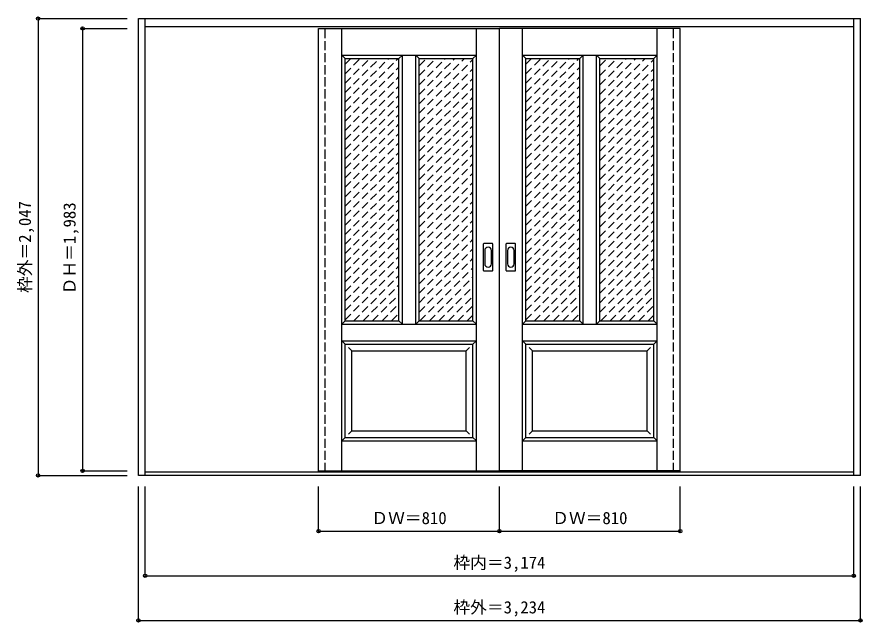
# Model space of a CAD drawing. Units: millimetres, scale not verified. Extents: x -2082 to 1704, y -1649 to 1063.
import ezdxf
from ezdxf.enums import TextEntityAlignment as Align

# ---------------------------------------------------------------- set-up
doc = ezdxf.new("R2010")
doc.units = ezdxf.units.MM
doc.header["$LTSCALE"] = 30
doc.header["$PDMODE"] = 32
doc.header["$PDSIZE"] = 15
doc.linetypes.add('DASHED1', pattern=[1.8, 1.2, -0.6])
doc.layers.add('0-0', color=4, linetype='DASHED1')
doc.layers.add('0-1_寸法', color=7, linetype='Continuous')
doc.styles.add('ＭＳ ゴシック', font='')
doc.styles.get('ＭＳ ゴシック').set_extended_font_data('MS Gothic')

msp = doc.modelspace()

# ---------------------------------------------------------------- linework, layer by layer
at = {"layer": '0-0', "color": 3, "linetype": 'Continuous'}
for p, q in [((-1537.58, 1055.84), (1696.42, 1055.84)), ((-1537.58, -991.16), (-1537.58, 1055.84)), ((-1507.58, -991.16), (-1507.58, 1055.84)), ((1666.42, -991.16), (1666.42, 1055.84)), ((1696.42, -991.16), (1696.42, 1055.84)), ((-1507.58, 1019.84), (1666.42, 1019.84)), ((-730.58, -971.16), (-730.58, 1011.84)), ((-730.58, 1011.84), (79.42, 1011.84)), ((79.42, -971.16), (79.42, 1011.84)), ((889.42, 1011.84), (79.42, 1011.84)), ((889.42, -971.16), (889.42, 1011.84)), ((-612.08, -298.16), (-612.08, 876.84)), ((-612.08, 876.84), (-370.58, 876.84)), ((-370.58, -298.16), (-370.58, 876.84)), ((-280.58, 876.84), (-39.08, 876.84)), ((-280.58, -298.16), (-280.58, 876.84)), ((-39.08, -298.16), (-39.08, 876.84)), ((197.92, -298.16), (197.92, 876.84)), ((197.92, 876.84), (439.42, 876.84)), ((439.42, -298.16), (439.42, 876.84)), ((529.42, 876.84), (770.92, 876.84)), ((529.42, -298.16), (529.42, 876.84)), ((770.92, -298.16), (770.92, 876.84)), ((7.42, -73.16), (7.42, 45.84)), ((47.92, 47.34), (8.92, 47.34)), ((49.42, -73.16), (49.42, 45.84)), ((109.42, -73.16), (109.42, 45.84)), ((149.92, 47.34), (110.92, 47.34)), ((151.42, -73.16), (151.42, 45.84)), ((8.92, -74.66), (47.92, -74.66)), ((110.92, -74.66), (149.92, -74.66)), ((-612.08, -298.16), (-370.58, -298.16)), ((-280.58, -298.16), (-39.08, -298.16)), ((197.92, -298.16), (439.42, -298.16)), ((529.42, -298.16), (770.92, -298.16)), ((-612.08, -403.16), (-39.08, -403.16)), ((-612.08, -821.16), (-612.08, -403.16)), ((-39.08, -821.16), (-39.08, -403.16)), ((197.92, -403.16), (770.92, -403.16)), ((197.92, -821.16), (197.92, -403.16)), ((770.92, -821.16), (770.92, -403.16)), ((-612.08, -821.16), (-39.08, -821.16)), ((197.92, -821.16), (770.92, -821.16)), ((1666.42, -976.16), (-1507.58, -976.16)), ((-730.58, -971.16), (79.42, -971.16)), ((889.42, -971.16), (79.42, -971.16)), ((1696.42, -991.16), (-1537.58, -991.16))]:
    msp.add_line(p, q, dxfattribs=at)
at = {"layer": '0-0'}
for p, q in [((-730.58, -976.16), (-730.58, 1019.84)), ((-700.58, -976.16), (-700.58, 1019.84)), ((-700.58, -971.16), (-700.58, 1011.84)), ((859.42, -976.16), (859.42, 1019.84)), ((859.42, -971.16), (859.42, 1011.84)), ((889.42, -976.16), (889.42, 1019.84)), ((-612.08, 639.16), (-374.4, 876.84)), ((-612.08, 681.59), (-416.83, 876.84)), ((-612.08, 724.02), (-459.25, 876.84)), ((-612.08, 766.44), (-501.68, 876.84)), ((-612.08, 808.87), (-544.11, 876.84)), ((-612.08, 851.29), (-586.53, 876.84)), ((-280.58, 673.68), (-77.42, 876.84)), ((-280.58, 716.1), (-119.84, 876.84)), ((-280.58, 758.53), (-162.27, 876.84)), ((-280.58, 800.96), (-204.7, 876.84)), ((-280.58, 843.38), (-247.12, 876.84)), ((-280.58, 631.25), (-39.08, 872.75)), ((197.92, 639.16), (435.6, 876.84)), ((197.92, 681.59), (393.17, 876.84)), ((197.92, 724.02), (350.75, 876.84)), ((197.92, 766.44), (308.32, 876.84)), ((197.92, 808.87), (265.89, 876.84)), ((197.92, 851.29), (223.47, 876.84)), ((529.42, 673.68), (732.58, 876.84)), ((529.42, 716.1), (690.16, 876.84)), ((529.42, 758.53), (647.73, 876.84)), ((529.42, 800.96), (605.3, 876.84)), ((529.42, 843.38), (562.88, 876.84)), ((529.42, 631.25), (770.92, 872.75)), ((-612.08, 596.74), (-370.58, 838.24)), ((197.92, 596.74), (439.42, 838.24)), ((-612.08, 554.31), (-370.58, 795.81)), ((-280.58, 588.83), (-39.08, 830.33)), ((197.92, 554.31), (439.42, 795.81)), ((529.42, 588.83), (770.92, 830.33)), ((-280.58, 546.4), (-39.08, 787.9)), ((529.42, 546.4), (770.92, 787.9)), ((-612.08, 511.88), (-370.58, 753.38)), ((-280.58, 503.97), (-39.08, 745.47)), ((197.92, 511.88), (439.42, 753.38)), ((529.42, 503.97), (770.92, 745.47)), ((-612.08, 469.46), (-370.58, 710.96)), ((-280.58, 461.55), (-39.08, 703.05)), ((197.92, 469.46), (439.42, 710.96)), ((529.42, 461.55), (770.92, 703.05)), ((-612.08, 427.03), (-370.58, 668.53)), ((-280.58, 419.12), (-39.08, 660.62)), ((197.92, 427.03), (439.42, 668.53)), ((529.42, 419.12), (770.92, 660.62)), ((-612.08, 384.6), (-370.58, 626.1)), ((-280.58, 376.69), (-39.08, 618.19)), ((197.92, 384.6), (439.42, 626.1)), ((529.42, 376.69), (770.92, 618.19)), ((-612.08, 342.18), (-370.58, 583.68)), ((-280.58, 334.27), (-39.08, 575.77)), ((197.92, 342.18), (439.42, 583.68)), ((529.42, 334.27), (770.92, 575.77)), ((-612.08, 299.75), (-370.58, 541.25)), ((-280.58, 291.84), (-39.08, 533.34)), ((197.92, 299.75), (439.42, 541.25)), ((529.42, 291.84), (770.92, 533.34)), ((-612.08, 257.33), (-370.58, 498.83)), ((197.92, 257.33), (439.42, 498.83)), ((-612.08, 214.9), (-370.58, 456.4)), ((-280.58, 249.41), (-39.08, 490.91)), ((197.92, 214.9), (439.42, 456.4)), ((529.42, 249.41), (770.92, 490.91)), ((-280.58, 206.99), (-39.08, 448.49)), ((529.42, 206.99), (770.92, 448.49)), ((-612.08, 172.47), (-370.58, 413.97)), ((-280.58, 164.56), (-39.08, 406.06)), ((197.92, 172.47), (439.42, 413.97)), ((529.42, 164.56), (770.92, 406.06)), ((-612.08, 130.05), (-370.58, 371.55)), ((-280.58, 122.13), (-39.08, 363.63)), ((197.92, 130.05), (439.42, 371.55)), ((529.42, 122.13), (770.92, 363.63)), ((-612.08, 87.62), (-370.58, 329.12)), ((-280.58, 79.71), (-39.08, 321.21)), ((197.92, 87.62), (439.42, 329.12)), ((529.42, 79.71), (770.92, 321.21)), ((-612.08, 45.19), (-370.58, 286.69)), ((-280.58, 37.28), (-39.08, 278.78)), ((197.92, 45.19), (439.42, 286.69)), ((529.42, 37.28), (770.92, 278.78)), ((-612.08, 2.77), (-370.58, 244.27)), ((-280.58, -5.14), (-39.08, 236.36)), ((197.92, 2.77), (439.42, 244.27)), ((529.42, -5.14), (770.92, 236.36)), ((-612.08, -39.66), (-370.58, 201.84)), ((-280.58, -47.57), (-39.08, 193.93)), ((197.92, -39.66), (439.42, 201.84)), ((529.42, -47.57), (770.92, 193.93)), ((-612.08, -82.09), (-370.58, 159.41)), ((-280.58, -90), (-39.08, 151.5)), ((197.92, -82.09), (439.42, 159.41)), ((529.42, -90), (770.92, 151.5)), ((-612.08, -124.51), (-370.58, 116.99)), ((197.92, -124.51), (439.42, 116.99)), ((-280.58, -132.42), (-39.08, 109.08)), ((529.42, -132.42), (770.92, 109.08)), ((-612.08, -166.94), (-370.58, 74.56)), ((-280.58, -174.85), (-39.08, 66.65)), ((197.92, -166.94), (439.42, 74.56)), ((529.42, -174.85), (770.92, 66.65)), ((-612.08, -209.37), (-370.58, 32.13)), ((-280.58, -217.28), (-39.08, 24.22)), ((197.92, -209.37), (439.42, 32.13)), ((529.42, -217.28), (770.92, 24.22)), ((-612.08, -251.79), (-370.58, -10.29)), ((-280.58, -259.7), (-39.08, -18.2)), ((197.92, -251.79), (439.42, -10.29)), ((529.42, -259.7), (770.92, -18.2)), ((-612.08, -294.22), (-370.58, -52.72)), ((-276.61, -298.16), (-39.08, -60.63)), ((197.92, -294.22), (439.42, -52.72)), ((533.39, -298.16), (770.92, -60.63)), ((-573.59, -298.16), (-370.58, -95.14)), ((-234.18, -298.16), (-39.08, -103.06)), ((236.41, -298.16), (439.42, -95.14)), ((575.82, -298.16), (770.92, -103.06)), ((-531.17, -298.16), (-370.58, -137.57)), ((-191.76, -298.16), (-39.08, -145.48)), ((278.83, -298.16), (439.42, -137.57)), ((618.24, -298.16), (770.92, -145.48)), ((-488.74, -298.16), (-370.58, -180)), ((-149.33, -298.16), (-39.08, -187.91)), ((321.26, -298.16), (439.42, -180)), ((660.67, -298.16), (770.92, -187.91)), ((-446.31, -298.16), (-370.58, -222.42)), ((363.69, -298.16), (439.42, -222.42)), ((-403.89, -298.16), (-370.58, -264.85)), ((-106.9, -298.16), (-39.08, -230.33)), ((406.11, -298.16), (439.42, -264.85)), ((703.1, -298.16), (770.92, -230.33)), ((-64.48, -298.16), (-39.08, -272.76)), ((745.52, -298.16), (770.92, -272.76))]:
    msp.add_line(p, q, dxfattribs=at)
at = {"layer": '0-0', "color": 7, "linetype": 'Continuous'}
for p, q in [((-627.08, -971.16), (-627.08, 1011.84)), ((-24.08, -971.16), (-24.08, 1011.84)), ((182.92, -971.16), (182.92, 1011.84)), ((785.92, -971.16), (785.92, 1011.84)), ((-627.08, 891.84), (-612.08, 876.84)), ((-627.08, 891.84), (-24.08, 891.84)), ((-355.58, 891.84), (-370.58, 876.84)), ((-355.58, -313.16), (-355.58, 891.84)), ((-295.58, 891.84), (-280.58, 876.84)), ((-295.58, -313.16), (-295.58, 891.84)), ((-24.08, 891.84), (-39.08, 876.84)), ((182.92, 891.84), (197.92, 876.84)), ((182.92, 891.84), (785.92, 891.84)), ((454.42, 891.84), (439.42, 876.84)), ((454.42, -313.16), (454.42, 891.84)), ((514.42, 891.84), (529.42, 876.84)), ((514.42, -313.16), (514.42, 891.84)), ((785.92, 891.84), (770.92, 876.84)), ((13.42, 15.94), (13.42, -43.26)), ((43.42, -43.26), (43.42, 15.94)), ((115.42, 15.94), (115.42, -43.26)), ((145.42, -43.26), (145.42, 15.94)), ((-612.08, -298.16), (-627.08, -313.16)), ((-370.58, -298.16), (-355.58, -313.16)), ((-295.58, -313.16), (-280.58, -298.16)), ((-39.08, -298.16), (-24.08, -313.16)), ((197.92, -298.16), (182.92, -313.16)), ((439.42, -298.16), (454.42, -313.16)), ((514.42, -313.16), (529.42, -298.16)), ((770.92, -298.16), (785.92, -313.16)), ((-627.08, -313.16), (-24.08, -313.16)), ((182.92, -313.16), (785.92, -313.16)), ((-627.08, -388.16), (-612.08, -403.16)), ((-627.08, -388.16), (-24.08, -388.16)), ((-24.08, -388.16), (-39.08, -403.16)), ((182.92, -388.16), (197.92, -403.16)), ((182.92, -388.16), (785.92, -388.16)), ((785.92, -388.16), (770.92, -403.16)), ((-597.08, -418.16), (-582.08, -433.16)), ((-582.08, -791.16), (-582.08, -433.16)), ((-582.08, -433.16), (-69.08, -433.16)), ((-54.08, -418.16), (-69.08, -433.16)), ((-69.08, -791.16), (-69.08, -433.16)), ((212.92, -418.16), (227.92, -433.16)), ((227.92, -791.16), (227.92, -433.16)), ((227.92, -433.16), (740.92, -433.16)), ((755.92, -418.16), (740.92, -433.16)), ((740.92, -791.16), (740.92, -433.16)), ((-582.08, -791.16), (-597.08, -806.16)), ((-582.08, -791.16), (-69.08, -791.16)), ((-69.08, -791.16), (-54.08, -806.16)), ((227.92, -791.16), (212.92, -806.16)), ((227.92, -791.16), (740.92, -791.16)), ((740.92, -791.16), (755.92, -806.16)), ((-612.08, -821.16), (-627.08, -836.16)), ((-39.08, -821.16), (-24.08, -836.16)), ((197.92, -821.16), (182.92, -836.16)), ((770.92, -821.16), (785.92, -836.16)), ((-627.08, -836.16), (-24.08, -836.16)), ((182.92, -836.16), (785.92, -836.16))]:
    msp.add_line(p, q, dxfattribs=at)
at = {"layer": '0-0', "color": 3, "linetype": 'Continuous'}
for centre, start, end in [((8.92, 45.84), 90, 180), ((47.92, 45.84), 0, 90), ((110.92, 45.84), 90, 180), ((149.92, 45.84), 0, 90), ((8.92, -73.16), 180, 270), ((47.92, -73.16), 270, 0), ((110.92, -73.16), 180, 270), ((149.92, -73.16), 270, 0)]:
    msp.add_arc(centre, 1.5, start, end, dxfattribs=at)
at = {"layer": '0-0', "color": 7, "linetype": 'Continuous'}
for centre, start, end in [((28.42, 15.94), 0, 180), ((130.42, 15.94), 0, 180), ((28.42, -43.26), 180, 0), ((130.42, -43.26), 180, 0)]:
    msp.add_arc(centre, 15, start, end, dxfattribs=at)
at = {"layer": '0-1_寸法', "color": 4}
for p, q in [((-1987.58, 1055.84), (-1587.58, 1055.84)), ((-1787.58, 1011.84), (-1787.58, -971.16)), ((-1787.58, 1011.84), (-1587.58, 1011.84)), ((-1787.58, -971.16), (-1587.58, -971.16)), ((-1537.58, -1641.16), (-1537.58, -1041.16)), ((-1507.58, -1441.16), (-1507.58, -1041.16)), ((-730.58, -1241.16), (-730.58, -1041.16)), ((79.42, -1241.16), (79.42, -1041.16)), ((889.42, -1241.16), (889.42, -1041.16)), ((-730.58, -1241.16), (889.42, -1241.16))]:
    msp.add_line(p, q, dxfattribs=at)
for points in [[(-1987.58, 1055.84), (-1987.58, -991.16), (-1587.58, -991.16)], [(-1537.58, -1641.16), (1696.42, -1641.16), (1696.42, -1041.16)], [(-1507.58, -1441.16), (1666.42, -1441.16), (1666.42, -1041.16)]]:
    msp.add_lwpolyline(points, dxfattribs=at)
at = {"layer": '0-1_寸法'}
for p in [(-1987.58, 1055.84), (-1787.58, 1011.84), (-1987.58, -991.16), (-1787.58, -971.16), (-730.58, -1241.16), (79.42, -1241.16), (889.42, -1241.16), (-1507.58, -1441.16), (1666.42, -1441.16), (-1537.58, -1641.16), (1696.42, -1641.16)]:
    msp.add_point(p, dxfattribs=at)

# ---------------------------------------------------------------- texts
at = {"layer": '0-1_寸法', "style": 'ＭＳ ゴシック'}
for s, p in [('枠外＝2,047', (-2002.58, -173.91)), ('ＤＨ＝1,983', (-1802.58, -179.91))]:
    msp.add_text(s, height=54.99, rotation=90, dxfattribs=at).set_placement(p, align=Align.BOTTOM_LEFT)
for s, p in [('ＤＷ＝810', (-494.33, -1226.16)), ('ＤＷ＝810', (315.67, -1226.16)), ('枠内＝3,174', (-126.83, -1426.16)), ('枠外＝3,234', (-126.83, -1626.16))]:
    msp.add_text(s, height=54.99, dxfattribs=at).set_placement(p, align=Align.BOTTOM_LEFT)

doc.saveas('drawing.dxf')
